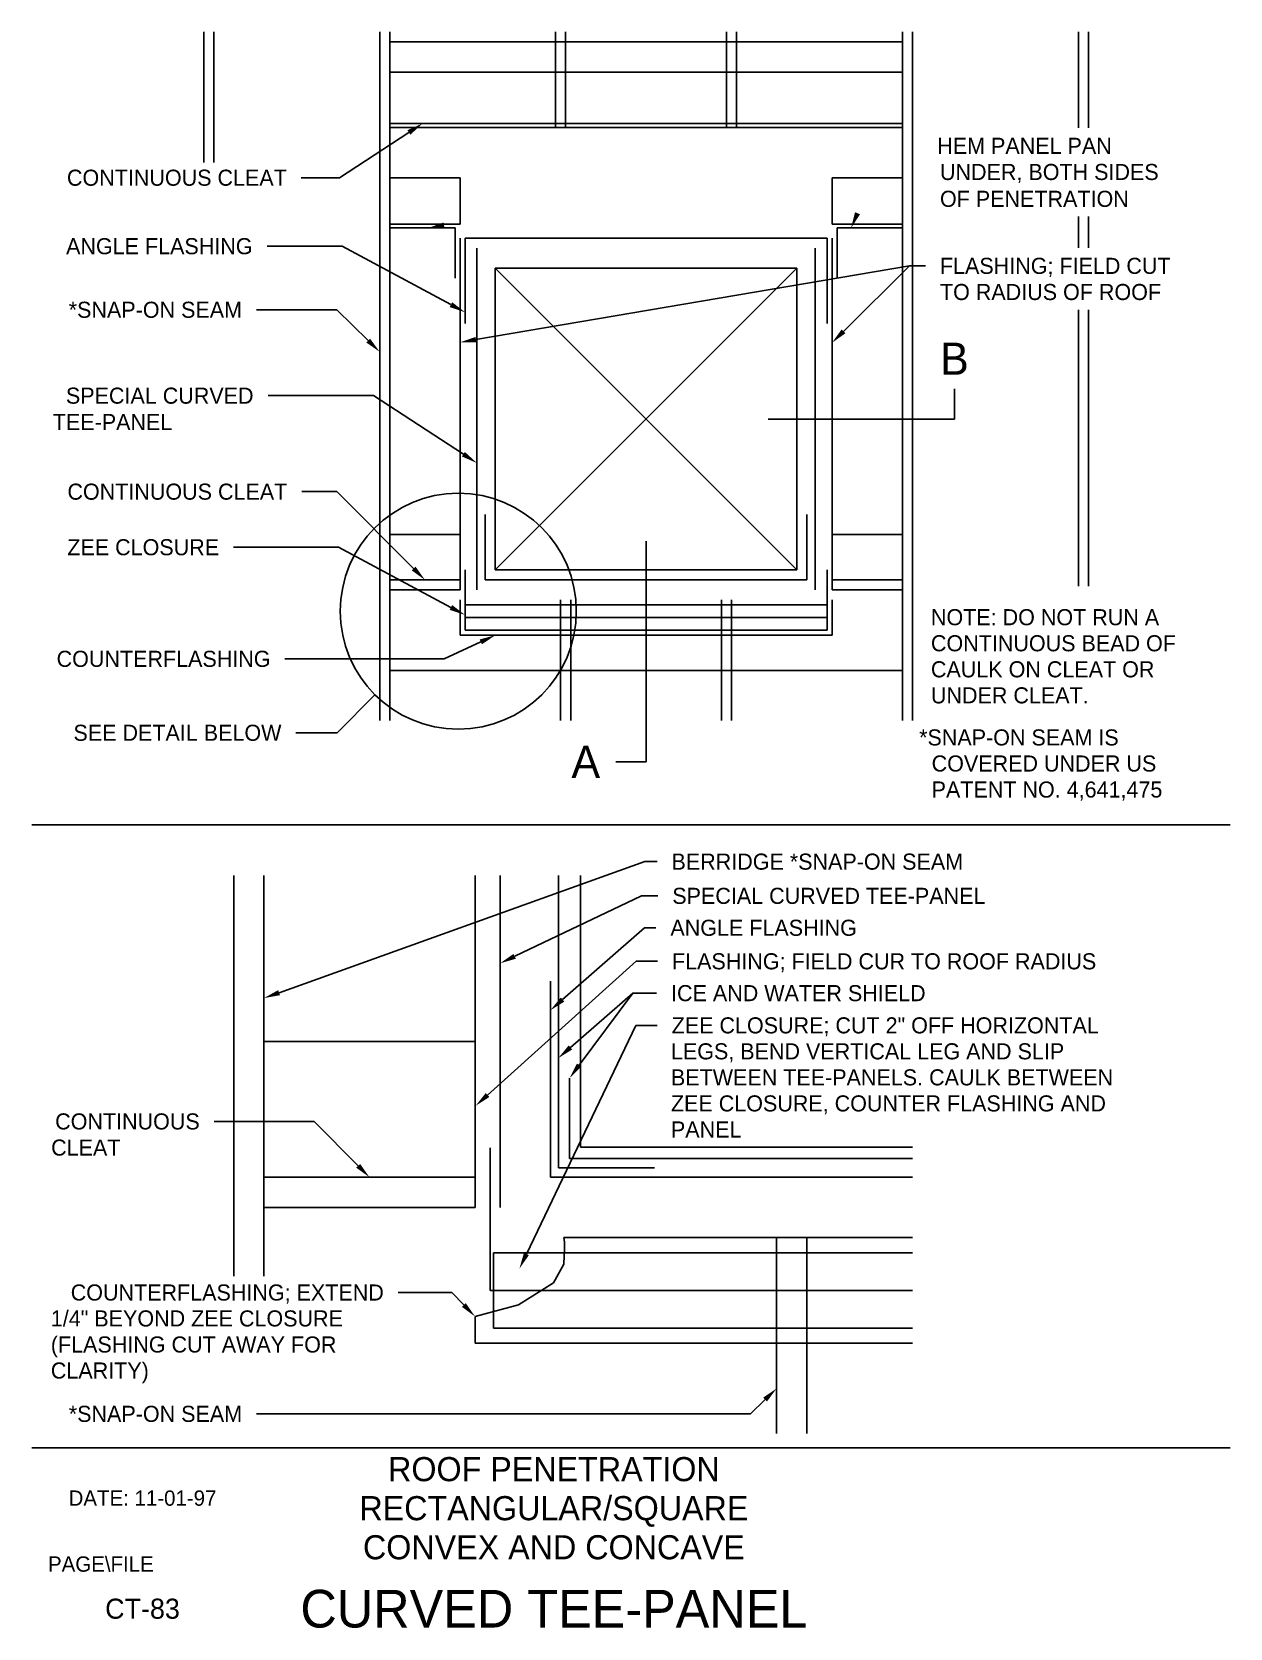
# Model space of a CAD drawing. Extents: x 0.2 to 59.8, y 2 to 81.4.
import ezdxf
from ezdxf.enums import TextEntityAlignment as Align

# ---------------------------------------------------------------- set-up
doc = ezdxf.new("R2010")
doc.units = 0
doc.header["$LTSCALE"] = 1.06664
doc.linetypes.add('HIDDENX2', pattern=[0])
for name, color, linetype in [('BORDER', 7, 'CONTINUOUS'), ('CMP-FLSH', 7, 'CONTINUOUS'), ('DIM-TXT', 7, 'CONTINUOUS'), ('STRCTR', 7, 'CONTINUOUS')]:
    doc.layers.add(name, color=color, linetype=linetype)

msp = doc.modelspace()

# ---------------------------------------------------------------- linework, layer by layer
at = {"layer": 'BORDER', "color": 0, "linetype": 'CONTINUOUS'}
for p, q in [((0.25, 41.983), (59.843, 41.983)), ((59.842, 11), (0.25, 11))]:
    msp.add_line(p, q, dxfattribs=at)
at = {"layer": 'CMP-FLSH', "color": 0, "linetype": 'CONTINUOUS'}
for p, q in [((8.796, 74.915), (8.796, 81.415)), ((9.296, 81.415), (9.296, 74.915)), ((17.546, 81.415), (17.546, 47.165)), ((18.046, 81.415), (18.046, 47.165)), ((26.296, 76.665), (26.296, 81.415)), ((26.796, 76.665), (26.796, 81.415)), ((34.796, 76.665), (34.796, 81.415)), ((35.296, 76.665), (35.296, 81.415)), ((43.546, 81.415), (43.546, 47.165)), ((44.046, 81.415), (44.046, 47.165)), ((52.296, 76.653), (52.296, 81.415)), ((52.796, 76.653), (52.796, 81.415)), ((18.046, 76.665), (43.546, 76.665)), ((21.296, 71.665), (18.046, 71.665)), ((21.296, 69.165), (21.296, 71.665)), ((40.296, 71.665), (43.546, 71.665)), ((40.296, 69.165), (40.296, 71.665)), ((52.296, 70.681), (52.296, 72.235)), ((52.796, 70.681), (52.796, 72.235)), ((21.546, 53.665), (21.546, 71.165)), ((21.796, 71.165), (39.796, 71.165)), ((21.796, 66.915), (21.796, 71.165)), ((22.381, 53.665), (22.381, 70.665)), ((39.211, 53.665), (39.211, 70.665)), ((39.796, 66.915), (39.796, 71.165)), ((40.046, 53.665), (40.046, 71.165)), ((52.296, 53.85), (52.296, 67.588)), ((52.796, 53.85), (52.796, 67.588)), ((22.796, 57.415), (22.796, 54.165)), ((38.796, 57.415), (38.796, 54.165)), ((21.796, 54.665), (21.796, 53.165)), ((38.796, 54.165), (22.796, 54.165)), ((39.796, 54.665), (39.796, 53.165)), ((21.546, 53.665), (18.046, 53.665)), ((40.046, 53.665), (43.546, 53.665)), ((21.546, 53.165), (21.546, 51.415)), ((40.046, 53.165), (40.046, 51.415)), ((21.546, 51.415), (40.046, 51.415)), ((26.546, 51.415), (26.546, 47.165)), ((27.046, 51.415), (27.046, 47.165)), ((34.546, 51.415), (34.546, 47.165)), ((35.046, 51.415), (35.046, 47.165)), ((10.289, 19.53), (10.289, 39.455)), ((11.789, 19.53), (11.789, 39.455)), ((22.289, 39.455), (22.289, 22.955)), ((23.539, 39.455), (23.539, 22.955)), ((26.432, 24.924), (26.432, 39.455)), ((26.039, 34.205), (26.039, 24.455)), ((26.988, 29.387), (26.988, 25.382)), ((23.039, 18.83), (23.039, 25.922)), ((31.214, 24.924), (26.432, 24.924)), ((26.988, 25.382), (44.039, 25.382)), ((22.289, 24.455), (11.789, 24.455)), ((44.039, 24.455), (26.039, 24.455)), ((22.289, 22.955), (11.789, 22.955)), ((44.039, 21.455), (26.703, 21.455)), ((26.736, 20.705), (23.21, 20.705)), ((23.21, 20.705), (23.21, 18.83)), ((25.598, 18.83), (23.039, 18.83)), ((23.21, 18.83), (23.21, 17.776)), ((22.289, 16.205), (22.289, 17.53)), ((44.039, 16.205), (22.289, 16.205)), ((37.289, 11.705), (37.289, 16.205)), ((38.789, 11.705), (38.789, 16.205))]:
    msp.add_line(p, q, dxfattribs=at)
at = {"layer": 'CMP-FLSH', "color": 0, "linetype": 'HIDDENX2'}
for p, q in [((18.046, 80.915), (43.546, 80.915)), ((18.046, 79.415), (43.546, 79.415)), ((18.046, 76.856), (43.546, 76.856)), ((18.046, 74.165), (21.546, 74.165)), ((21.546, 74.165), (21.546, 71.856)), ((43.546, 74.165), (40.046, 74.165)), ((40.046, 74.165), (40.046, 71.856)), ((18.046, 71.856), (21.546, 71.856)), ((40.046, 71.856), (43.546, 71.856)), ((18.046, 56.415), (21.546, 56.415)), ((43.546, 56.415), (40.046, 56.415)), ((21.546, 54.165), (18.046, 54.165)), ((40.046, 54.165), (43.546, 54.165)), ((21.796, 51.665), (21.796, 53.165)), ((21.796, 52.915), (39.796, 52.915)), ((26.546, 51.415), (26.546, 53.165)), ((27.046, 51.415), (27.046, 53.165)), ((34.546, 51.415), (34.546, 53.165)), ((35.046, 51.415), (35.046, 53.165)), ((39.796, 51.665), (39.796, 53.165)), ((21.796, 52.29), (39.796, 52.29)), ((21.796, 51.665), (39.796, 51.665)), ((43.546, 49.665), (18.046, 49.665)), ((11.789, 31.205), (22.289, 31.205)), ((37.289, 16.205), (37.289, 21.455)), ((38.789, 16.205), (38.789, 21.455)), ((44.039, 20.705), (26.736, 20.705)), ((44.039, 18.83), (25.598, 18.83)), ((23.21, 17.776), (23.21, 16.955)), ((44.039, 16.955), (23.21, 16.955))]:
    msp.add_line(p, q, dxfattribs=at)
at = {"layer": 'CMP-FLSH', "color": 0, "linetype": 'CONTINUOUS'}
for points in [[(26.733, 20.952, 0), (26.733, 21.234, 0), (26.703, 21.455, 0)], [(22.289, 17.53, 0), (24.455, 18.108, 0), (26.187, 19.202, 0), (26.703, 20.14, 0), (26.733, 20.952, 0)]]:
    msp.add_polyline3d(points, dxfattribs=at)
at = {"layer": 'DIM-TXT', "color": 0, "linetype": 'CONTINUOUS'}
for p, q in [((19.001, 76.419), (15.55, 74.165)), ((15.55, 74.165), (13.648, 74.165)), ((15.683, 70.764), (11.943, 70.759)), ((21.092, 67.852), (15.683, 70.764)), ((22.335, 66.113), (43.891, 69.782)), ((40.613, 66.522), (43.891, 69.782)), ((43.891, 69.782), (44.691, 69.782)), ((15.42, 67.598), (11.419, 67.598)), ((16.976, 66.065), (15.42, 67.598)), ((46.132, 62.165), (46.132, 63.665)), ((17.239, 63.326), (11.994, 63.326)), ((21.711, 60.413), (17.239, 63.326)), ((36.87, 62.165), (46.132, 62.165)), ((15.42, 58.552), (13.672, 58.552)), ((19.231, 54.732), (15.42, 58.552)), ((15.504, 55.788), (10.279, 55.788)), ((21.091, 52.793), (15.504, 55.788)), ((30.796, 56.092), (30.796, 45.116)), ((22.576, 51.08), (20.75, 50.238)), ((20.75, 50.238), (12.837, 50.238)), ((17.311, 48.451), (15.424, 46.561)), ((15.424, 46.561), (13.38, 46.561)), ((30.796, 45.116), (29.296, 45.116)), ((12.542, 33.635), (30.731, 40.152)), ((30.731, 40.152), (31.34, 40.152)), ((24.261, 35.443), (30.571, 38.45)), ((30.571, 38.45), (31.38, 38.45)), ((26.641, 33.291), (30.719, 36.863)), ((30.719, 36.863), (31.285, 36.863)), ((22.911, 28.544), (30.298, 35.195)), ((30.298, 35.195), (31.365, 35.195)), ((27.035, 30.91), (30.136, 33.612)), ((27.466, 30.029), (30.136, 33.612)), ((30.136, 33.612), (31.318, 33.612)), ((24.842, 20.632), (30.287, 32.009)), ((30.287, 32.009), (31.349, 32.009)), ((14.295, 27.232), (9.316, 27.232)), ((16.477, 25.024), (14.295, 27.232)), ((21.129, 18.724), (18.472, 18.724)), ((21.732, 18.104), (21.129, 18.724)), ((36.715, 13.398), (35.985, 12.689)), ((35.985, 12.689), (11.423, 12.689))]:
    msp.add_line(p, q, dxfattribs=at)
msp.add_circle((21.457, 52.605), 5.869, dxfattribs=at)
for points in [[(19.074, 76.307), (18.928, 76.53), (19.671, 76.856)], [(21.155, 67.969), (21.029, 67.734), (21.796, 67.472)], [(17.07, 66.16), (16.883, 65.97), (17.546, 65.504)], [(22.357, 65.982), (22.313, 66.245), (21.546, 65.979)], [(40.707, 66.427), (40.519, 66.616), (40.046, 65.958)], [(21.784, 60.524), (21.638, 60.301), (22.381, 59.976)], [(19.326, 54.826), (19.137, 54.637), (19.796, 54.165)], [(21.154, 52.911), (21.028, 52.676), (21.796, 52.415)], [(22.52, 51.201), (22.631, 50.959), (23.302, 51.415)], [(24.319, 35.323), (24.204, 35.563), (23.539, 35.099)], [(12.587, 33.51), (12.497, 33.761), (11.789, 33.365)], [(26.729, 33.19), (26.553, 33.391), (26.039, 32.763)], [(27.123, 30.809), (26.947, 31.01), (26.432, 30.384)], [(27.573, 29.949), (27.359, 30.109), (26.988, 29.387)], [(23, 28.445), (22.822, 28.643), (22.316, 28.009)], [(16.572, 25.118), (16.382, 24.93), (17.039, 24.455)], [(24.962, 20.575), (24.721, 20.69), (24.496, 19.911)], [(21.827, 18.197), (21.636, 18.011), (22.289, 17.53)], [(36.622, 13.494), (36.808, 13.302), (37.289, 13.955)]]:
    msp.add_solid(points, dxfattribs=at)
at = {"layer": 'DIM-TXT', "color": 0, "linetype": 'CONTINUOUS', "extrusion": (0, 0, -1)}
for points in [[(-41.436, 72.345), (-40.993, 71.665), (-41.191, 72.451)], [(-20.769, 71.675), (-19.958, 71.665), (-20.722, 71.937)]]:
    msp.add_solid(points, dxfattribs=at)
at = {"layer": 'STRCTR', "color": 0, "linetype": 'CONTINUOUS'}
for p, q in [((23.296, 69.665), (38.296, 54.665)), ((23.296, 54.665), (38.296, 69.665)), ((38.296, 69.665), (23.296, 69.665)), ((23.296, 69.665), (23.296, 54.665)), ((38.296, 54.665), (38.296, 69.665)), ((23.296, 54.665), (38.296, 54.665)), ((27.539, 39.455), (27.539, 25.955)), ((44.039, 25.955), (27.539, 25.955))]:
    msp.add_line(p, q, dxfattribs=at)

# ---------------------------------------------------------------- texts
at = {"layer": 'BORDER', "color": 0, "linetype": 'CONTINUOUS'}
for s, height, p in [('DATE: 11-01-97', 0.7608, (5.75, 8.5)), ('CT-83', 1, (5.75, 3)), ('CURVED TEE-PANEL', 1.875, (26.211, 3))]:
    msp.add_text(s, height=height, dxfattribs=at).set_placement(p, align=Align.MIDDLE)
msp.add_text('PAGE\\FILE', height=0.7608, dxfattribs=at).set_placement((1.05, 4.839))
at = {"layer": 'DIM-TXT', "color": 0, "linetype": 'CONTINUOUS'}
for s, p in [('HEM PANEL PAN', (45.279, 75.351)), ('UNDER, BOTH SIDES', (45.414, 74.05)), ('OF PENETRATION', (45.414, 72.715)), ('TO RADIUS OF ROOF', (45.414, 68.081)), ('TEE-PANEL', (1.288, 61.612)), ('NOTE: DO NOT RUN A', (44.964, 51.908)), ('CONTINUOUS BEAD OF', (44.964, 50.612)), ('CAULK ON CLEAT OR', (44.964, 49.317)), ('UNDER CLEAT.', (44.964, 48.022)), ('*SNAP-ON SEAM IS', (44.376, 45.929)), ('COVERED UNDER US', (44.999, 44.633)), ('PATENT NO. 4,641,475', (44.999, 43.338)), ('LEGS, BEND VERTICAL LEG AND SLIP', (32.032, 30.318)), ('BETWEEN TEE-PANELS. CAULK BETWEEN', (32.032, 29.023)), ('ZEE CLOSURE, COUNTER FLASHING AND', (32.032, 27.728)), ('PANEL', (32.032, 26.432)), ('CLEAT', (1.205, 25.532)), ('1/4" BEYOND ZEE CLOSURE', (1.19, 17.035)), ('(FLASHING CUT AWAY FOR', (1.19, 15.739)), ('CLARITY)', (1.19, 14.444))]:
    msp.add_text(s, height=0.8, dxfattribs=at).set_placement(p)
for s, p in [('CONTINUOUS CLEAT', (12.928, 74.165)), ('ANGLE FLASHING', (11.223, 70.759)), ('*SNAP-ON SEAM', (10.699, 67.598)), ('SPECIAL CURVED', (11.274, 63.326)), ('CONTINUOUS CLEAT', (12.952, 58.552)), ('ZEE CLOSURE', (9.559, 55.788)), ('COUNTERFLASHING', (12.117, 50.238)), ('SEE DETAIL BELOW', (12.66, 46.561)), ('CONTINUOUS', (8.596, 27.232)), ('COUNTERFLASHING; EXTEND', (17.752, 18.724)), ('*SNAP-ON SEAM', (10.703, 12.689))]:
    msp.add_text(s, height=0.8, dxfattribs=at).set_placement(p, align=Align.MIDDLE_RIGHT)
for s, p in [('FLASHING; FIELD CUT', (45.411, 69.782)), ('BERRIDGE *SNAP-ON SEAM', (32.06, 40.152)), ('SPECIAL CURVED TEE-PANEL', (32.1, 38.45)), ('ANGLE FLASHING', (32.005, 36.863)), ('FLASHING; FIELD CUR TO ROOF RADIUS', (32.085, 35.195)), ('ICE AND WATER SHIELD', (32.038, 33.612)), ('ZEE CLOSURE; CUT 2" OFF HORIZONTAL', (32.069, 32.009))]:
    msp.add_text(s, height=0.8, dxfattribs=at).set_placement(p, align=Align.MIDDLE_LEFT)
for s, p in [('B', (46.132, 65.165)), ('A', (27.796, 45.116))]:
    msp.add_text(s, height=1.6, dxfattribs=at).set_placement(p, align=Align.MIDDLE)
for s, p in [('ROOF PENETRATION', (26.211, 9.34)), ('RECTANGULAR/SQUARE', (26.211, 7.398)), ('CONVEX AND CONCAVE', (26.211, 5.455))]:
    msp.add_text(s, height=1.2, dxfattribs=at).set_placement(p, align=Align.CENTER)

doc.saveas('drawing.dxf')
